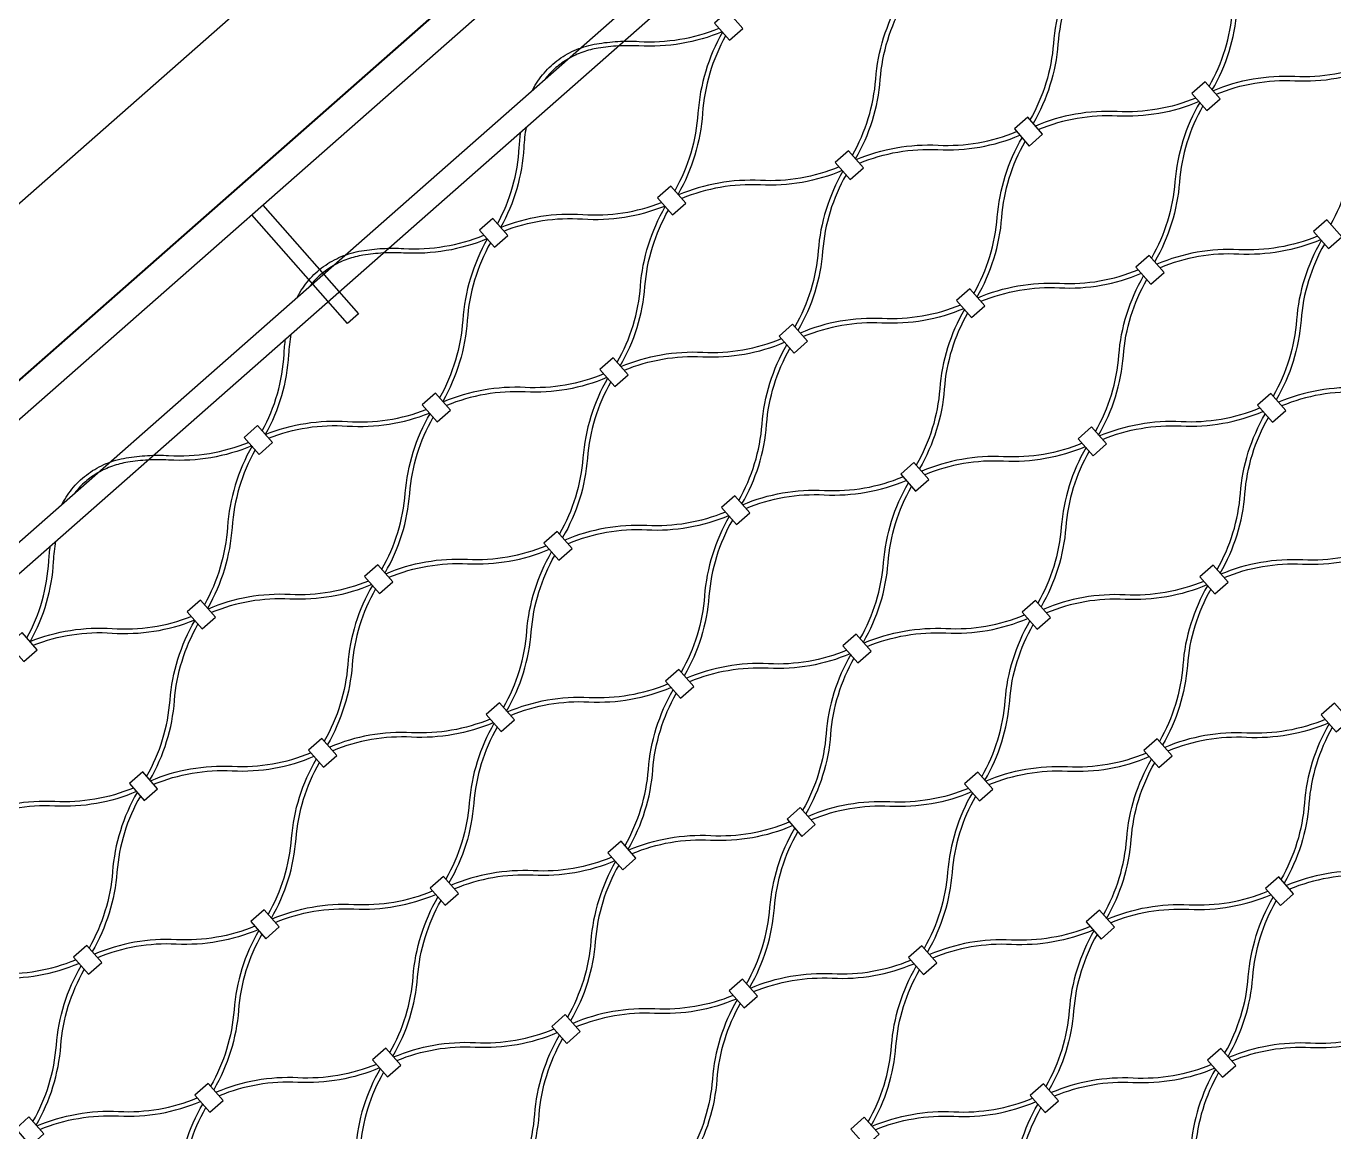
# Model space of a CAD drawing. Header units: millimetres. Extents: x 832728086 to 834530684, y 817551485 to 818349469.
# Drawn here: x 834419529.5 to 834419971.9, y 817818410.2 to 817818784.1 of the extents above; entities that cross this region are included whole.
import ezdxf

# ---------------------------------------------------------------- set-up
doc = ezdxf.new("R2010")
doc.units = ezdxf.units.MM
doc.header["$LTSCALE"] = 100
doc.layers.add('056-Railing-l', color=6, linetype='Continuous', lineweight=25)
doc.layers.add('mesh- l', color=8, linetype='Continuous')

msp = doc.modelspace()

# ---------------------------------------------------------------- linework, layer by layer
at = {"layer": '056-Railing-l'}
for p, q in [((834419309.6458, 817818532.7681, 0.0052), (834420425.9441, 817819515.29, 0.0052)), ((834420459.3697, 817819484.8777, 0.0052), (834419444.0674, 817818591.3357, 0.0052)), ((834420462.2701, 817819474.0139, 0.0052), (834419345.8857, 817818491.512, 0.0052))]:
    msp.add_line(p, q, dxfattribs=at)
at = {"layer": '056-Railing-l', "elevation": 0.0052}
msp.add_lwpolyline([(834419335.5173, 817818495.8034), (834420459.3697, 817819484.8777)], dxfattribs=at)
at = {"layer": '056-Railing-l'}
for points in [[(834419381.4187, 817818481.4881), (834420484.6273, 817819452.3943)], [(834419386.704, 817818475.4826), (834420489.9126, 817819446.3889)], [(834419609.6028, 817818723.6029), (834419641.9612, 817818686.8352), (834419638.2077, 817818683.5319), (834419605.8494, 817818720.2996)]]:
    msp.add_lwpolyline(points, dxfattribs=at)
at = {"layer": 'mesh- l'}
for points in [[(834419929.6834, 817818763.7938, 0.05541212), (834419935.0673, 817818776.242, 0.05509445), (834419937.5946, 817818789.5679, -0.0561917), (834419940.2632, 817818803.4731, -0.05650781), (834419945.9686, 817818816.4305)], [(834419930.7502, 817818762.5816, 0.05643381), (834419936.4418, 817818775.5276, 0.05608633), (834419939.1046, 817818789.4178, -0.05520174), (834419941.6377, 817818802.7588, -0.05548959), (834419947.0352, 817818815.2185)], [(834419885.3564, 817818805.0793, 0.05643381), (834419879.6648, 817818792.1333, 0.05608633), (834419877.002, 817818778.2431, -0.05520174), (834419874.4689, 817818764.9021, -0.05548959), (834419869.0714, 817818752.4424)], [(834419886.4232, 817818803.8671, 0.05541212), (834419881.0393, 817818791.4189, 0.05509445), (834419878.512, 817818778.093, -0.0561917), (834419875.8434, 817818764.1878, -0.05650781), (834419870.138, 817818751.2304)], [(834419808.9902, 817818740.4878, 0.05541212), (834419814.3741, 817818752.9359, 0.05509445), (834419816.9014, 817818766.2619, -0.0561917), (834419819.57, 817818780.167, -0.05650781), (834419825.2754, 817818793.1244)], [(834419810.057, 817818739.2756, 0.05643381), (834419815.7486, 817818752.2216, 0.05608633), (834419818.4114, 817818766.1117, -0.05520174), (834419820.9445, 817818779.4528, -0.05548959), (834419826.342, 817818791.9125)], [(834419700.8839, 817818762.6411, -0.05860139), (834419704.6909, 817818768.289, -0.05917135), (834419709.709, 817818772.8933, -0.02930836), (834419712.6054, 817818774.7319, -0.02849228), (834419715.6948, 817818776.2244, -0.02885387), (834419719.0397, 817818777.3903, -0.02749601), (834419722.495, 817818778.1728, -0.0280161), (834419729.6546, 817818778.976, -0.02801983), (834419736.8592, 817818778.9736, 0.05502888), (834419750.621, 817818779.7119, 0.05501523), (834419763.8906, 817818783.4339)], [(834419764.9647, 817818782.2165, -0.05606931), (834419751.1371, 817818778.2437, -0.05608344), (834419736.7724, 817818777.4428, 0.02749376), (834419729.8714, 817818777.4523, 0.02749016), (834419723.011, 817818776.7045, 0.04356081), (834419717.8162, 817818775.3748, 0.04700524), (834419712.9487, 817818773.133, 0.04659424), (834419708.727, 817818770.1275, 0.04734182), (834419705.1408, 817818766.3875)], [(834419765.0508, 817818782.1188, 0.05606721), (834419759.3702, 817818768.9003, 0.05608013), (834419756.7687, 817818754.7502, -0.05502564), (834419754.3052, 817818741.1902, -0.05501314), (834419748.9436, 817818728.4939)], [(834419766.1234, 817818780.9, 0.05501314), (834419760.7619, 817818768.2037, 0.05502564), (834419758.2983, 817818754.6437, -0.05608013), (834419755.6968, 817818740.4935, -0.05606721), (834419750.0162, 817818727.2751)], [(834419930.981, 817818762.3194, -0.05643381), (834419944.5453, 817818766.3199, -0.05608633), (834419958.6612, 817818767.1963, 0.05520174), (834419972.216, 817818768.0137, 0.05548959), (834419985.2605, 817818771.7844)], [(834419932.0479, 817818761.1071, -0.05541212), (834419945.0792, 817818764.8658, -0.05509445), (834419958.6182, 817818765.6794, 0.0561917), (834419972.7498, 817818766.5597, 0.05650781), (834419986.3271, 817818770.5725)], [(834419970.8039, 817818717.0699, 0.05541212), (834419976.1878, 817818729.5181, 0.05509445), (834419978.7151, 817818742.844, -0.0561917), (834419981.3838, 817818756.7492, -0.05650781), (834419987.0891, 817818769.7066)], [(834419925.1793, 817818759.8299, -0.05541212), (834419912.148, 817818756.0712, -0.05509445), (834419898.6089, 817818755.2576, 0.0561917), (834419884.4774, 817818754.3773, 0.05650781), (834419870.9, 817818750.3645)], [(834419926.2461, 817818758.6176, -0.05643381), (834419912.6818, 817818754.6171, -0.05608633), (834419898.566, 817818753.7408, 0.05520174), (834419885.0112, 817818752.9233, 0.05548959), (834419871.9666, 817818749.1526)], [(834419926.4769, 817818758.3554, 0.05643381), (834419920.7853, 817818745.4094, 0.05608633), (834419918.1226, 817818731.5192, -0.05520174), (834419915.5895, 817818718.1782, -0.05548959), (834419910.1919, 817818705.7185)], [(834419927.5437, 817818757.1432, 0.05541212), (834419922.1598, 817818744.6951, 0.05509445), (834419919.6325, 817818731.3691, -0.0561917), (834419916.9639, 817818717.4639, -0.05650781), (834419911.2585, 817818704.5065)], [(834419688.9081, 817818717.2703, 0.05599537), (834419694.0574, 817818729.8218, 0.05505305), (834419696.3191, 817818743.2015, -0.01031828), (834419696.5238, 817818745.8171, -0.01035536), (834419696.8364, 817818748.422)], [(834419698.6195, 817818749.9913, 0.01408953), (834419698.1282, 817818746.5475, 0.01402125), (834419697.8311, 817818743.0814, -0.05610981), (834419695.4409, 817818729.12, -0.05708383), (834419689.9822, 817818716.0528)], [(834419810.2878, 817818739.0133, -0.05643381), (834419823.8521, 817818743.0139, -0.05608633), (834419837.968, 817818743.8902, 0.05520174), (834419851.5228, 817818744.7077, 0.05548959), (834419864.5673, 817818748.4784)], [(834419811.3547, 817818737.8011, -0.05541212), (834419824.386, 817818741.5598, -0.05509445), (834419837.9251, 817818742.3734, 0.0561917), (834419852.0566, 817818743.2537, 0.05650781), (834419865.6339, 817818747.2665)], [(834419850.1107, 817818693.7639, 0.05541212), (834419855.4946, 817818706.212, 0.05509445), (834419858.0219, 817818719.538, -0.0561917), (834419860.6906, 817818733.4431, -0.05650781), (834419866.3959, 817818746.4006)], [(834419851.1776, 817818692.5517, 0.05643381), (834419856.8692, 817818705.4977, 0.05608633), (834419859.5319, 817818719.3878, -0.05520174), (834419862.065, 817818732.7289, -0.05548959), (834419867.4625, 817818745.1886)], [(834419804.4861, 817818736.5238, -0.05541212), (834419791.4548, 817818732.7652, -0.05509445), (834419777.9157, 817818731.9515, 0.0561917), (834419763.7842, 817818731.0713, 0.05650781), (834419750.2069, 817818727.0585)], [(834419805.5529, 817818735.3116, -0.05643381), (834419791.9886, 817818731.311, -0.05608633), (834419777.8728, 817818730.4347, 0.05520174), (834419764.318, 817818729.6172, 0.05548959), (834419751.2734, 817818725.8466)], [(834419805.7837, 817818735.0494, 0.05643381), (834419800.0921, 817818722.1033, 0.05608633), (834419797.4294, 817818708.2132, -0.05520174), (834419794.8963, 817818694.8721, -0.05548959), (834419789.4987, 817818682.4124)], [(834419806.8505, 817818733.8372, 0.05541212), (834419801.4666, 817818721.389, 0.05509445), (834419798.9393, 817818708.0631, -0.0561917), (834419796.2707, 817818694.1579, -0.05650781), (834419790.5653, 817818681.2005)], [(834419689.9822, 817818716.0528, -0.05708602), (834419703.6318, 817818719.8245, -0.05611313), (834419717.7827, 817818720.4395, 0.0550563), (834419731.3403, 817818721.0002, 0.05599755), (834419744.4395, 817818724.5299)], [(834419691.0548, 817818714.834, -0.05599755), (834419704.154, 817818718.3638, -0.0550563), (834419717.7116, 817818718.9244, 0.05611313), (834419731.8625, 817818719.5394, 0.05708602), (834419745.5121, 817818723.3111)], [(834419729.4175, 817818670.4579, 0.05541212), (834419734.8014, 817818682.906, 0.05509445), (834419737.3287, 817818696.232, -0.0561917), (834419739.9974, 817818710.1371, -0.05650781), (834419745.7027, 817818723.0945)], [(834419730.4844, 817818669.2456, 0.05643381), (834419736.176, 817818682.1917, 0.05608633), (834419738.8387, 817818696.0818, -0.05520174), (834419741.3718, 817818709.4229, -0.05548959), (834419746.7693, 817818721.8826)], [(834419621.3112, 817818692.6112, -0.05860139), (834419625.1183, 817818698.2591, -0.05917135), (834419630.1363, 817818702.8633, -0.02930836), (834419633.0327, 817818704.702, -0.02849228), (834419636.1221, 817818706.1945, -0.02885387), (834419639.467, 817818707.3603, -0.02749601), (834419642.9223, 817818708.1429, -0.0280161), (834419650.082, 817818708.9461, -0.02801983), (834419657.2865, 817818708.9437, 0.05502888), (834419671.0483, 817818709.682, 0.05501523), (834419684.3179, 817818713.404)], [(834419685.392, 817818712.1866, -0.05606931), (834419671.5644, 817818708.2138, -0.05608344), (834419657.1997, 817818707.4129, 0.02749376), (834419650.2987, 817818707.4224, 0.02749016), (834419643.4383, 817818706.6746, 0.04356081), (834419638.2435, 817818705.3449, 0.04700524), (834419633.376, 817818703.1031, 0.04659424), (834419629.1543, 817818700.0976, 0.04734182), (834419625.5681, 817818696.3576)], [(834419685.4781, 817818712.0889, 0.05606721), (834419679.7976, 817818698.8704, 0.05608013), (834419677.196, 817818684.7202, -0.05502564), (834419674.7325, 817818671.1603, -0.05501314), (834419669.3709, 817818658.4639)], [(834419966.2998, 817818713.106, -0.05541212), (834419953.2685, 817818709.3473, -0.05509445), (834419939.7294, 817818708.5337, 0.0561917), (834419925.5979, 817818707.6534, 0.05650781), (834419912.0206, 817818703.6406)], [(834419967.3666, 817818711.8937, -0.05643381), (834419953.8024, 817818707.8932, -0.05608633), (834419939.6865, 817818707.0169, 0.05520174), (834419926.1317, 817818706.1994, 0.05548959), (834419913.0872, 817818702.4287)], [(834419686.5507, 817818710.8701, 0.05501314), (834419681.1892, 817818698.1738, 0.05502564), (834419678.7256, 817818684.6138, -0.05608013), (834419676.1241, 817818670.4636, -0.05606721), (834419670.4436, 817818657.2452)], [(834419967.5974, 817818711.6315, 0.05643381), (834419961.9058, 817818698.6855, 0.05608633), (834419959.2431, 817818684.7954, -0.05520174), (834419956.71, 817818671.4543, -0.05548959), (834419951.3124, 817818658.9946)], [(834419968.6643, 817818710.4193, 0.05541212), (834419963.2803, 817818697.9712, 0.05509445), (834419960.7531, 817818684.6452, -0.0561917), (834419958.0844, 817818670.7401, -0.05650781), (834419952.379, 817818657.7826)], [(834419851.4083, 817818692.2895, -0.05643381), (834419864.9726, 817818696.29, -0.05608633), (834419879.0885, 817818697.1663, 0.05520174), (834419892.6433, 817818697.9838, 0.05548959), (834419905.6878, 817818701.7545)], [(834419852.4752, 817818691.0772, -0.05541212), (834419865.5065, 817818694.8359, -0.05509445), (834419879.0456, 817818695.6495, 0.0561917), (834419893.1771, 817818696.5298, 0.05650781), (834419906.7544, 817818700.5426)], [(834419891.2312, 817818647.04, 0.05541212), (834419896.6152, 817818659.4881, 0.05509445), (834419899.1424, 817818672.8141, -0.0561917), (834419901.8111, 817818686.7193, -0.05650781), (834419907.5165, 817818699.6767)], [(834419892.2981, 817818645.8278, 0.05643381), (834419897.9897, 817818658.7738, 0.05608633), (834419900.6524, 817818672.664, -0.05520174), (834419903.1855, 817818686.005, -0.05548959), (834419908.5831, 817818698.4647)], [(834419845.6066, 817818689.7999, -0.05541212), (834419832.5753, 817818686.0413, -0.05509445), (834419819.0362, 817818685.2277, 0.0561917), (834419804.9047, 817818684.3474, 0.05650781), (834419791.3274, 817818680.3346)], [(834419846.6734, 817818688.5877, -0.05643381), (834419833.1092, 817818684.5871, -0.05608633), (834419818.9933, 817818683.7108, 0.05520174), (834419805.4385, 817818682.8934, 0.05548959), (834419792.394, 817818679.1227)], [(834419846.9042, 817818688.3255, 0.05643381), (834419841.2126, 817818675.3795, 0.05608633), (834419838.5499, 817818661.4893, -0.05520174), (834419836.0168, 817818648.1482, -0.05548959), (834419830.6192, 817818635.6886)], [(834419847.9711, 817818687.1133, 0.05541212), (834419842.5871, 817818674.6651, 0.05509445), (834419840.0599, 817818661.3392, -0.0561917), (834419837.3912, 817818647.434, -0.05650781), (834419831.6858, 817818634.4766)], [(834419609.3354, 817818647.2404, 0.05599537), (834419614.4848, 817818659.7919, 0.05505305), (834419616.7464, 817818673.1716, -0.01031828), (834419616.9511, 817818675.7872, -0.01035536), (834419617.2637, 817818678.3921)], [(834419619.0468, 817818679.9614, 0.01408953), (834419618.5555, 817818676.5176, 0.01402125), (834419618.2584, 817818673.0515, -0.05610981), (834419615.8682, 817818659.0901, -0.05708383), (834419610.4095, 817818646.0229)], [(834419730.7151, 817818668.9834, -0.05643381), (834419744.2794, 817818672.984, -0.05608633), (834419758.3953, 817818673.8603, 0.05520174), (834419771.9501, 817818674.6778, 0.05548959), (834419784.9946, 817818678.4485)], [(834419731.782, 817818667.7712, -0.05541212), (834419744.8133, 817818671.5299, -0.05509445), (834419758.3524, 817818672.3435, 0.0561917), (834419772.4839, 817818673.2237, 0.05650781), (834419786.0612, 817818677.2365)], [(834419770.538, 817818623.734, 0.05541212), (834419775.922, 817818636.1821, 0.05509445), (834419778.4492, 817818649.5081, -0.0561917), (834419781.1179, 817818663.4132, -0.05650781), (834419786.8233, 817818676.3706)], [(834419771.6049, 817818622.5218, 0.05643381), (834419777.2965, 817818635.4678, 0.05608633), (834419779.9592, 817818649.3579, -0.05520174), (834419782.4923, 817818662.699, -0.05548959), (834419787.8899, 817818675.1587)], [(834419724.9134, 817818666.4939, -0.05541212), (834419711.8821, 817818662.7353, -0.05509445), (834419698.343, 817818661.9216, 0.0561917), (834419684.2115, 817818661.0414, 0.05650781), (834419670.6342, 817818657.0286)], [(834419725.9802, 817818665.2817, -0.05643381), (834419712.416, 817818661.2811, -0.05608633), (834419698.3001, 817818660.4048, 0.05520174), (834419684.7453, 817818659.5873, 0.05548959), (834419671.7008, 817818655.8166)], [(834419726.211, 817818665.0195, 0.05643381), (834419720.5194, 817818652.0734, 0.05608633), (834419717.8567, 817818638.1833, -0.05520174), (834419715.3236, 817818624.8422, -0.05548959), (834419709.926, 817818612.3825)], [(834419727.2779, 817818663.8072, 0.05541212), (834419721.8939, 817818651.3591, 0.05509445), (834419719.3667, 817818638.0331, -0.0561917), (834419716.698, 817818624.128, -0.05650781), (834419710.9926, 817818611.1706)], [(834420007.4203, 817818666.3821, -0.05541212), (834419994.389, 817818662.6234, -0.05509445), (834419980.8499, 817818661.8098, 0.0561917), (834419966.7184, 817818660.9295, 0.05650781), (834419953.1411, 817818656.9167)], [(834420008.4872, 817818665.1699, -0.05643381), (834419994.9229, 817818661.1693, -0.05608633), (834419980.807, 817818660.293, 0.05520174), (834419967.2522, 817818659.4755, 0.05548959), (834419954.2077, 817818655.7048)], [(834419610.4095, 817818646.0229, -0.05708602), (834419624.0592, 817818649.7946, -0.05611313), (834419638.21, 817818650.4096, 0.0550563), (834419651.7677, 817818650.9703, 0.05599755), (834419664.8668, 817818654.5)], [(834419892.5288, 817818645.5656, -0.05643381), (834419906.0931, 817818649.5661, -0.05608633), (834419920.209, 817818650.4425, 0.05520174), (834419933.7638, 817818651.2599, 0.05548959), (834419946.8083, 817818655.0306)], [(834419611.4822, 817818644.8041, -0.05599755), (834419624.5813, 817818648.3338, -0.0550563), (834419638.139, 817818648.8945, 0.05611313), (834419652.2898, 817818649.5095, 0.05708602), (834419665.9395, 817818653.2812)], [(834419649.8448, 817818600.428, 0.05541212), (834419655.2288, 817818612.8761, 0.05509445), (834419657.756, 817818626.2021, -0.0561917), (834419660.4247, 817818640.1072, -0.05650781), (834419666.1301, 817818653.0646)], [(834419650.9117, 817818599.2157, 0.05643381), (834419656.6033, 817818612.1618, 0.05608633), (834419659.266, 817818626.0519, -0.05520174), (834419661.7991, 817818639.393, -0.05548959), (834419667.1967, 817818651.8527)], [(834419893.5957, 817818644.3533, -0.05541212), (834419906.627, 817818648.112, -0.05509445), (834419920.1661, 817818648.9256, 0.0561917), (834419934.2976, 817818649.8059, 0.05650781), (834419947.8749, 817818653.8187)], [(834419932.3518, 817818600.3161, 0.05541212), (834419937.7357, 817818612.7643, 0.05509445), (834419940.263, 817818626.0902, -0.0561917), (834419942.9316, 817818639.9954, -0.05650781), (834419948.637, 817818652.9528)], [(834419933.4186, 817818599.1039, 0.05643381), (834419939.1102, 817818612.0499, 0.05608633), (834419941.7729, 817818625.9401, -0.05520174), (834419944.306, 817818639.2811, -0.05548959), (834419949.7036, 817818651.7408)], [(834419541.7385, 817818622.5812, -0.05860139), (834419545.5456, 817818628.2292, -0.05917135), (834419550.5637, 817818632.8334, -0.02930836), (834419553.4601, 817818634.6721, -0.02849228), (834419556.5495, 817818636.1646, -0.02885387), (834419559.8943, 817818637.3304, -0.02749601), (834419563.3496, 817818638.113, -0.0280161), (834419570.5093, 817818638.9162, -0.02801983), (834419577.7139, 817818638.9138, 0.05502888), (834419591.4757, 817818639.6521, 0.05501523), (834419604.7452, 817818643.3741)], [(834419605.8193, 817818642.1566, -0.05606931), (834419591.9917, 817818638.1839, -0.05608344), (834419577.627, 817818637.3829, 0.02749376), (834419570.726, 817818637.3924, 0.02749016), (834419563.8656, 817818636.6447, 0.04356081), (834419558.6709, 817818635.315, 0.04700524), (834419553.8034, 817818633.0732, 0.04659424), (834419549.5816, 817818630.0677, 0.04734182), (834419545.9954, 817818626.3276)], [(834419605.9054, 817818642.059, 0.05606721), (834419600.2249, 817818628.8405, 0.05608013), (834419597.6234, 817818614.6903, -0.05502564), (834419595.1598, 817818601.1304, -0.05501314), (834419589.7983, 817818588.434)], [(834419886.7271, 817818643.0761, -0.05541212), (834419873.6958, 817818639.3174, -0.05509445), (834419860.1567, 817818638.5038, 0.0561917), (834419846.0252, 817818637.6235, 0.05650781), (834419832.4479, 817818633.6107)], [(834419887.794, 817818641.8638, -0.05643381), (834419874.2297, 817818637.8633, -0.05608633), (834419860.1138, 817818636.9869, 0.05520174), (834419846.559, 817818636.1695, 0.05548959), (834419833.5145, 817818632.3988)], [(834419888.0247, 817818641.6016, 0.05643381), (834419882.3331, 817818628.6556, 0.05608633), (834419879.6704, 817818614.7654, -0.05520174), (834419877.1373, 817818601.4244, -0.05548959), (834419871.7398, 817818588.9647)], [(834419606.978, 817818640.8402, 0.05501314), (834419601.6165, 817818628.1438, 0.05502564), (834419599.153, 817818614.5839, -0.05608013), (834419596.5514, 817818600.4337, -0.05606721), (834419590.8709, 817818587.2152)], [(834419889.0916, 817818640.3894, 0.05541212), (834419883.7077, 817818627.9413, 0.05509445), (834419881.1804, 817818614.6153, -0.0561917), (834419878.5117, 817818600.7101, -0.05650781), (834419872.8064, 817818587.7527)], [(834419771.8357, 817818622.2595, -0.05643381), (834419785.3999, 817818626.2601, -0.05608633), (834419799.5158, 817818627.1364, 0.05520174), (834419813.0706, 817818627.9539, 0.05548959), (834419826.1151, 817818631.7246)], [(834419772.9025, 817818621.0473, -0.05541212), (834419785.9338, 817818624.806, -0.05509445), (834419799.4729, 817818625.6196, 0.0561917), (834419813.6044, 817818626.4999, 0.05650781), (834419827.1817, 817818630.5127)], [(834419811.6586, 817818577.0101, 0.05541212), (834419817.0425, 817818589.4582, 0.05509445), (834419819.5698, 817818602.7842, -0.0561917), (834419822.2384, 817818616.6893, -0.05650781), (834419827.9438, 817818629.6468)], [(834419812.7254, 817818575.7979, 0.05643381), (834419818.417, 817818588.7439, 0.05608633), (834419821.0797, 817818602.634, -0.05520174), (834419823.6128, 817818615.9751, -0.05548959), (834419829.0104, 817818628.4348)], [(834419766.0339, 817818619.77, -0.05541212), (834419753.0026, 817818616.0114, -0.05509445), (834419739.4635, 817818615.1977, 0.0561917), (834419725.332, 817818614.3175, 0.05650781), (834419711.7547, 817818610.3047)], [(834419767.1008, 817818618.5578, -0.05643381), (834419753.5365, 817818614.5572, -0.05608633), (834419739.4206, 817818613.6809, 0.05520174), (834419725.8658, 817818612.8634, 0.05548959), (834419712.8213, 817818609.0927)], [(834419767.3315, 817818618.2956, 0.05643381), (834419761.6399, 817818605.3495, 0.05608633), (834419758.9772, 817818591.4594, -0.05520174), (834419756.4441, 817818578.1183, -0.05548959), (834419751.0466, 817818565.6586)], [(834419768.3984, 817818617.0834, 0.05541212), (834419763.0145, 817818604.6352, 0.05509445), (834419760.4872, 817818591.3093, -0.0561917), (834419757.8185, 817818577.4041, -0.05650781), (834419752.1132, 817818564.4467)], [(834419529.7627, 817818577.2104, 0.05599537), (834419534.9121, 817818589.7619, 0.05505305), (834419537.1737, 817818603.1417, -0.01031828), (834419537.3784, 817818605.7573, -0.01035536), (834419537.691, 817818608.3622)], [(834419539.4741, 817818609.9315, 0.01408953), (834419538.9828, 817818606.4876, 0.01402125), (834419538.6857, 817818603.0216, -0.05610981), (834419536.2955, 817818589.0601, -0.05708383), (834419530.8369, 817818575.993)], [(834419651.1425, 817818598.9535, -0.05643381), (834419664.7067, 817818602.9541, -0.05608633), (834419678.8226, 817818603.8304, 0.05520174), (834419692.3774, 817818604.6479, 0.05548959), (834419705.4219, 817818608.4186)], [(834419652.2093, 817818597.7413, -0.05541212), (834419665.2406, 817818601.4999, -0.05509445), (834419678.7797, 817818602.3136, 0.0561917), (834419692.9112, 817818603.1938, 0.05650781), (834419706.4885, 817818607.2066)], [(834419690.9654, 817818553.7041, 0.05541212), (834419696.3493, 817818566.1522, 0.05509445), (834419698.8766, 817818579.4782, -0.0561917), (834419701.5452, 817818593.3833, -0.05650781), (834419707.2506, 817818606.3407)], [(834419933.6494, 817818598.8417, -0.05643381), (834419947.2137, 817818602.8423, -0.05608633), (834419961.3295, 817818603.7186, 0.05520174), (834419974.8843, 817818604.536, 0.05548959), (834419987.9288, 817818608.3067)], [(834419934.7162, 817818597.6295, -0.05541212), (834419947.7475, 817818601.3881, -0.05509445), (834419961.2866, 817818602.2017, 0.0561917), (834419975.4181, 817818603.082, 0.05650781), (834419988.9954, 817818607.0948)], [(834419692.0322, 817818552.4918, 0.05643381), (834419697.7238, 817818565.4379, 0.05608633), (834419700.3865, 817818579.328, -0.05520174), (834419702.9196, 817818592.6691, -0.05548959), (834419708.3172, 817818605.1288)], [(834419645.3407, 817818596.464, -0.05541212), (834419632.3094, 817818592.7053, -0.05509445), (834419618.7703, 817818591.8917, 0.0561917), (834419604.6388, 817818591.0115, 0.05650781), (834419591.0615, 817818586.9987)], [(834419646.4076, 817818595.2518, -0.05643381), (834419632.8433, 817818591.2512, -0.05608633), (834419618.7274, 817818590.3749, 0.05520174), (834419605.1726, 817818589.5574, 0.05548959), (834419592.1281, 817818585.7867)], [(834419646.6383, 817818594.9896, 0.05643381), (834419640.9467, 817818582.0435, 0.05608633), (834419638.284, 817818568.1534, -0.05520174), (834419635.7509, 817818554.8123, -0.05548959), (834419630.3534, 817818542.3526)], [(834419647.7052, 817818593.7773, 0.05541212), (834419642.3213, 817818581.3292, 0.05509445), (834419639.794, 817818568.0032, -0.0561917), (834419637.1253, 817818554.0981, -0.05650781), (834419631.42, 817818541.1407)], [(834419927.8476, 817818596.3522, -0.05541212), (834419914.8163, 817818592.5935, -0.05509445), (834419901.2772, 817818591.7799, 0.0561917), (834419887.1457, 817818590.8996, 0.05650781), (834419873.5684, 817818586.8868)], [(834419928.9145, 817818595.1399, -0.05643381), (834419915.3502, 817818591.1394, -0.05608633), (834419901.2343, 817818590.2631, 0.05520174), (834419887.6795, 817818589.4456, 0.05548959), (834419874.635, 817818585.6749)], [(834419929.1453, 817818594.8777, 0.05643381), (834419923.4537, 817818581.9317, 0.05608633), (834419920.7909, 817818568.0416, -0.05520174), (834419918.2578, 817818554.7005, -0.05548959), (834419912.8603, 817818542.2408)], [(834419930.2121, 817818593.6655, 0.05541212), (834419924.8282, 817818581.2174, 0.05509445), (834419922.3009, 817818567.8914, -0.0561917), (834419919.6323, 817818553.9863, -0.05650781), (834419913.9269, 817818541.0288)], [(834419530.8369, 817818575.993, -0.05708602), (834419544.4865, 817818579.7647, -0.05611313), (834419558.6374, 817818580.3797, 0.0550563), (834419572.195, 817818580.9404, 0.05599755), (834419585.2942, 817818584.4701)], [(834419812.9562, 817818575.5357, -0.05643381), (834419826.5205, 817818579.5362, -0.05608633), (834419840.6363, 817818580.4125, 0.05520174), (834419854.1911, 817818581.23, 0.05548959), (834419867.2356, 817818585.0007)], [(834419814.023, 817818574.3234, -0.05541212), (834419827.0543, 817818578.0821, -0.05509445), (834419840.5934, 817818578.8957, 0.0561917), (834419854.7249, 817818579.776, 0.05650781), (834419868.3022, 817818583.7888)], [(834419531.9095, 817818574.7742, -0.05599755), (834419545.0086, 817818578.3039, -0.0550563), (834419558.5663, 817818578.8646, 0.05611313), (834419572.7172, 817818579.4796, 0.05708602), (834419586.3668, 817818583.2513)], [(834419570.2722, 817818530.398, 0.05541212), (834419575.6561, 817818542.8462, 0.05509445), (834419578.1834, 817818556.1721, -0.0561917), (834419580.852, 817818570.0773, -0.05650781), (834419586.5574, 817818583.0347)], [(834419571.339, 817818529.1858, 0.05643381), (834419577.0306, 817818542.1319, 0.05608633), (834419579.6933, 817818556.022, -0.05520174), (834419582.2264, 817818569.3631, -0.05548959), (834419587.624, 817818581.8228)], [(834419852.7791, 817818530.2862, 0.05541212), (834419858.163, 817818542.7343, 0.05509445), (834419860.6903, 817818556.0603, -0.0561917), (834419863.3589, 817818569.9655, -0.05650781), (834419869.0643, 817818582.9229)], [(834419853.8459, 817818529.074, 0.05643381), (834419859.5375, 817818542.02, 0.05608633), (834419862.2003, 817818555.9102, -0.05520174), (834419864.7334, 817818569.2512, -0.05548959), (834419870.1309, 817818581.7109)], [(834419807.1544, 817818573.0461, -0.05541212), (834419794.1231, 817818569.2875, -0.05509445), (834419780.584, 817818568.4739, 0.0561917), (834419766.4525, 817818567.5936, 0.05650781), (834419752.8752, 817818563.5808)], [(834419808.2213, 817818571.8339, -0.05643381), (834419794.657, 817818567.8333, -0.05608633), (834419780.5411, 817818566.957, 0.05520174), (834419766.9863, 817818566.1396, 0.05548959), (834419753.9418, 817818562.3689)], [(834419808.4521, 817818571.5717, 0.05643381), (834419802.7605, 817818558.6257, 0.05608633), (834419800.0977, 817818544.7355, -0.05520174), (834419797.5646, 817818531.3944, -0.05548959), (834419792.1671, 817818518.9347)], [(834419809.5189, 817818570.3595, 0.05541212), (834419804.135, 817818557.9113, 0.05509445), (834419801.6077, 817818544.5854, -0.0561917), (834419798.9391, 817818530.6802, -0.05650781), (834419793.2337, 817818517.7228)], [(834419692.263, 817818552.2296, -0.05643381), (834419705.8273, 817818556.2302, -0.05608633), (834419719.9431, 817818557.1065, 0.05520174), (834419733.4979, 817818557.924, 0.05548959), (834419746.5424, 817818561.6947)], [(834419693.3298, 817818551.0174, -0.05541212), (834419706.3611, 817818554.7761, -0.05509445), (834419719.9002, 817818555.5897, 0.0561917), (834419734.0317, 817818556.4699, 0.05650781), (834419747.609, 817818560.4827)], [(834419732.0859, 817818506.9802, 0.05541212), (834419737.4698, 817818519.4283, 0.05509445), (834419739.9971, 817818532.7543, -0.0561917), (834419742.6657, 817818546.6594, -0.05650781), (834419748.3711, 817818559.6168)], [(834419733.1527, 817818505.768, 0.05643381), (834419738.8443, 817818518.714, 0.05608633), (834419741.5071, 817818532.6041, -0.05520174), (834419744.0402, 817818545.9452, -0.05548959), (834419749.4377, 817818558.4049)], [(834419686.4612, 817818549.7401, -0.05541212), (834419673.4299, 817818545.9815, -0.05509445), (834419659.8908, 817818545.1678, 0.0561917), (834419645.7593, 817818544.2876, 0.05650781), (834419632.182, 817818540.2748)], [(834419687.5281, 817818548.5279, -0.05643381), (834419673.9638, 817818544.5273, -0.05608633), (834419659.8479, 817818543.651, 0.05520174), (834419646.2931, 817818542.8335, 0.05548959), (834419633.2486, 817818539.0628)], [(834419687.7589, 817818548.2657, 0.05643381), (834419682.0673, 817818535.3196, 0.05608633), (834419679.4045, 817818521.4295, -0.05520174), (834419676.8714, 817818508.0884, -0.05548959), (834419671.4739, 817818495.6287)], [(834419968.9682, 817818549.6283, -0.05541212), (834419955.9368, 817818545.8696, -0.05509445), (834419942.3978, 817818545.056, 0.0561917), (834419928.2662, 817818544.1757, 0.05650781), (834419914.6889, 817818540.1629)], [(834419970.035, 817818548.4161, -0.05643381), (834419956.4707, 817818544.4155, -0.05608633), (834419942.3549, 817818543.5392, 0.05520174), (834419928.8, 817818542.7217, 0.05548959), (834419915.7555, 817818538.951)], [(834419970.2658, 817818548.1538, 0.05643381), (834419964.5742, 817818535.2078, 0.05608633), (834419961.9114, 817818521.3177, -0.05520174), (834419959.3783, 817818507.9766, -0.05548959), (834419953.9808, 817818495.5169)], [(834419688.8257, 817818547.0534, 0.05541212), (834419683.4418, 817818534.6053, 0.05509445), (834419680.9145, 817818521.2793, -0.0561917), (834419678.2459, 817818507.3742, -0.05650781), (834419672.5405, 817818494.4168)], [(834419971.3326, 817818546.9416, 0.05541212), (834419965.9487, 817818534.4935, 0.05509445), (834419963.4214, 817818521.1675, -0.0561917), (834419960.7528, 817818507.2624, -0.05650781), (834419955.0474, 817818494.305)], [(834419571.5698, 817818528.9236, -0.05643381), (834419585.1341, 817818532.9242, -0.05608633), (834419599.2499, 817818533.8005, 0.05520174), (834419612.8047, 817818534.618, 0.05548959), (834419625.8493, 817818538.3886)], [(834419572.6366, 817818527.7114, -0.05541212), (834419585.6679, 817818531.47, -0.05509445), (834419599.207, 817818532.2837, 0.0561917), (834419613.3385, 817818533.1639, 0.05650781), (834419626.9158, 817818537.1767)], [(834419611.3927, 817818483.6742, 0.05541212), (834419616.7766, 817818496.1223, 0.05509445), (834419619.3039, 817818509.4483, -0.0561917), (834419621.9725, 817818523.3534, -0.05650781), (834419627.6779, 817818536.3108)], [(834419612.4595, 817818482.4619, 0.05643381), (834419618.1511, 817818495.408, 0.05608633), (834419620.8139, 817818509.2981, -0.05520174), (834419623.347, 817818522.6392, -0.05548959), (834419628.7445, 817818535.0989)], [(834419854.0767, 817818528.8118, -0.05643381), (834419867.641, 817818532.8123, -0.05608633), (834419881.7568, 817818533.6886, 0.05520174), (834419895.3117, 817818534.5061, 0.05548959), (834419908.3562, 817818538.2768)], [(834419855.1435, 817818527.5995, -0.05541212), (834419868.1749, 817818531.3582, -0.05509445), (834419881.7139, 817818532.1718, 0.0561917), (834419895.8455, 817818533.0521, 0.05650781), (834419909.4228, 817818537.0649)], [(834419893.8996, 817818483.5623, 0.05541212), (834419899.2835, 817818496.0105, 0.05509445), (834419901.8108, 817818509.3364, -0.0561917), (834419904.4794, 817818523.2416, -0.05650781), (834419910.1848, 817818536.199)], [(834419894.9664, 817818482.3501, 0.05643381), (834419900.658, 817818495.2961, 0.05608633), (834419903.3208, 817818509.1863, -0.05520174), (834419905.8539, 817818522.5273, -0.05548959), (834419911.2514, 817818534.987)], [(834419565.768, 817818526.4341, -0.05541212), (834419552.7367, 817818522.6754, -0.05509445), (834419539.1976, 817818521.8618, 0.0561917), (834419525.0661, 817818520.9815, 0.05650781), (834419511.4888, 817818516.9687)], [(834419848.275, 817818526.3223, -0.05541212), (834419835.2436, 817818522.5636, -0.05509445), (834419821.7046, 817818521.75, 0.0561917), (834419807.573, 817818520.8697, 0.05650781), (834419793.9957, 817818516.8569)], [(834419566.8349, 817818525.2219, -0.05643381), (834419553.2706, 817818521.2213, -0.05608633), (834419539.1547, 817818520.345, 0.05520174), (834419525.5999, 817818519.5275, 0.05548959), (834419512.5554, 817818515.7568)], [(834419567.0657, 817818524.9596, 0.05643381), (834419561.3741, 817818512.0136, 0.05608633), (834419558.7113, 817818498.1235, -0.05520174), (834419556.1782, 817818484.7824, -0.05548959), (834419550.7807, 817818472.3227)], [(834419568.1325, 817818523.7474, 0.05541212), (834419562.7486, 817818511.2993, 0.05509445), (834419560.2213, 817818497.9733, -0.0561917), (834419557.5527, 817818484.0682, -0.05650781), (834419551.8473, 817818471.1108)], [(834419849.3418, 817818525.11, -0.05643381), (834419835.7775, 817818521.1094, -0.05608633), (834419821.6617, 817818520.2331, 0.05520174), (834419808.1068, 817818519.4157, 0.05548959), (834419795.0623, 817818515.645)], [(834419849.5726, 817818524.8478, 0.05643381), (834419843.881, 817818511.9018, 0.05608633), (834419841.2182, 817818498.0116, -0.05520174), (834419838.6851, 817818484.6706, -0.05548959), (834419833.2876, 817818472.2109)], [(834419850.6394, 817818523.6356, 0.05541212), (834419845.2555, 817818511.1874, 0.05509445), (834419842.7282, 817818497.8615, -0.0561917), (834419840.0596, 817818483.9563, -0.05650781), (834419834.3542, 817818470.9989)], [(834419733.3835, 817818505.5057, -0.05643381), (834419746.9478, 817818509.5063, -0.05608633), (834419761.0636, 817818510.3826, 0.05520174), (834419774.6185, 817818511.2001, 0.05548959), (834419787.663, 817818514.9708)], [(834419734.4503, 817818504.2935, -0.05541212), (834419747.4817, 817818508.0522, -0.05509445), (834419761.0207, 817818508.8658, 0.0561917), (834419775.1523, 817818509.7461, 0.05650781), (834419788.7296, 817818513.7589)], [(834419773.2064, 817818460.2563, 0.05541212), (834419778.5903, 817818472.7044, 0.05509445), (834419781.1176, 817818486.0304, -0.0561917), (834419783.7862, 817818499.9355, -0.05650781), (834419789.4916, 817818512.893)], [(834419774.2732, 817818459.0441, 0.05643381), (834419779.9648, 817818471.9901, 0.05608633), (834419782.6276, 817818485.8802, -0.05520174), (834419785.1607, 817818499.2213, -0.05548959), (834419790.5582, 817818511.681)], [(834419727.5818, 817818503.0162, -0.05541212), (834419714.5504, 817818499.2576, -0.05509445), (834419701.0114, 817818498.4439, 0.0561917), (834419686.8799, 817818497.5637, 0.05650781), (834419673.3025, 817818493.5509)], [(834419728.6486, 817818501.804, -0.05643381), (834419715.0843, 817818497.8034, -0.05608633), (834419700.9685, 817818496.9271, 0.05520174), (834419687.4137, 817818496.1096, 0.05548959), (834419674.3691, 817818492.3389)], [(834419728.8794, 817818501.5418, 0.05643381), (834419723.1878, 817818488.5957, 0.05608633), (834419720.525, 817818474.7056, -0.05520174), (834419717.9919, 817818461.3645, -0.05548959), (834419712.5944, 817818448.9048)], [(834419729.9462, 817818500.3296, 0.05541212), (834419724.5623, 817818487.8814, 0.05509445), (834419722.035, 817818474.5554, -0.0561917), (834419719.3664, 817818460.6503, -0.05650781), (834419713.661, 817818447.6929)], [(834420010.0887, 817818502.9044, -0.05541212), (834419997.0574, 817818499.1457, -0.05509445), (834419983.5183, 817818498.3321, 0.0561917), (834419969.3868, 817818497.4519, 0.05650781), (834419955.8095, 817818493.4391)], [(834420011.1555, 817818501.6922, -0.05643381), (834419997.5912, 817818497.6916, -0.05608633), (834419983.4754, 817818496.8153, 0.05520174), (834419969.9206, 817818495.9978, 0.05548959), (834419956.8761, 817818492.2271)], [(834419612.6903, 817818482.1997, -0.05643381), (834419626.2546, 817818486.2003, -0.05608633), (834419640.3705, 817818487.0766, 0.05520174), (834419653.9253, 817818487.8941, 0.05548959), (834419666.9698, 817818491.6648)], [(834419895.1972, 817818482.0879, -0.05643381), (834419908.7615, 817818486.0885, -0.05608633), (834419922.8774, 817818486.9648, 0.05520174), (834419936.4322, 817818487.7822, 0.05548959), (834419949.4767, 817818491.5529)], [(834419613.7571, 817818480.9875, -0.05541212), (834419626.7885, 817818484.7461, -0.05509445), (834419640.3275, 817818485.5598, 0.0561917), (834419654.4591, 817818486.44, 0.05650781), (834419668.0364, 817818490.4528)], [(834419652.5132, 817818436.9503, 0.05541212), (834419657.8971, 817818449.3984, 0.05509445), (834419660.4244, 817818462.7244, -0.0561917), (834419663.093, 817818476.6295, -0.05650781), (834419668.7984, 817818489.5869)], [(834419653.58, 817818435.738, 0.05643381), (834419659.2716, 817818448.6841, 0.05608633), (834419661.9344, 817818462.5742, -0.05520174), (834419664.4675, 817818475.9153, -0.05548959), (834419669.865, 817818488.375)], [(834419896.2641, 817818480.8757, -0.05541212), (834419909.2954, 817818484.6343, -0.05509445), (834419922.8345, 817818485.4479, 0.0561917), (834419936.966, 817818486.3282, 0.05650781), (834419950.5433, 817818490.341)], [(834419935.0201, 817818436.8384, 0.05541212), (834419940.404, 817818449.2866, 0.05509445), (834419942.9313, 817818462.6125, -0.0561917), (834419945.6, 817818476.5177, -0.05650781), (834419951.3053, 817818489.4751)], [(834419936.087, 817818435.6262, 0.05643381), (834419941.7786, 817818448.5723, 0.05608633), (834419944.4413, 817818462.4624, -0.05520174), (834419946.9744, 817818475.8035, -0.05548959), (834419952.3719, 817818488.2632)], [(834419606.8886, 817818479.7102, -0.05541212), (834419593.8572, 817818475.9515, -0.05509445), (834419580.3182, 817818475.1379, 0.0561917), (834419566.1867, 817818474.2577, 0.05650781), (834419552.6093, 817818470.2449)], [(834419607.9554, 817818478.498, -0.05643381), (834419594.3911, 817818474.4974, -0.05608633), (834419580.2753, 817818473.6211, 0.05520174), (834419566.7205, 817818472.8036, 0.05548959), (834419553.6759, 817818469.0329)], [(834419608.1862, 817818478.2358, 0.05643381), (834419602.4946, 817818465.2897, 0.05608633), (834419599.8318, 817818451.3996, -0.05520174), (834419597.2987, 817818438.0585, -0.05548959), (834419591.9012, 817818425.5988)], [(834419889.3955, 817818479.5984, -0.05541212), (834419876.3642, 817818475.8397, -0.05509445), (834419862.8251, 817818475.0261, 0.0561917), (834419848.6936, 817818474.1458, 0.05650781), (834419835.1163, 817818470.133)], [(834419890.4623, 817818478.3861, -0.05643381), (834419876.898, 817818474.3856, -0.05608633), (834419862.7822, 817818473.5093, 0.05520174), (834419849.2274, 817818472.6918, 0.05548959), (834419836.1829, 817818468.9211)], [(834419890.6931, 817818478.1239, 0.05643381), (834419885.0015, 817818465.1779, 0.05608633), (834419882.3388, 817818451.2878, -0.05520174), (834419879.8057, 817818437.9467, -0.05548959), (834419874.4081, 817818425.487)], [(834419609.253, 817818477.0235, 0.05541212), (834419603.8691, 817818464.5754, 0.05509445), (834419601.3418, 817818451.2494, -0.0561917), (834419598.6732, 817818437.3443, -0.05650781), (834419592.9678, 817818424.3869)], [(834419891.7599, 817818476.9117, 0.05541212), (834419886.376, 817818464.4636, 0.05509445), (834419883.8487, 817818451.1376, -0.0561917), (834419881.1801, 817818437.2325, -0.05650781), (834419875.4747, 817818424.275)], [(834419491.9971, 817818458.8937, -0.05643381), (834419505.5614, 817818462.8943, -0.05608633), (834419519.6773, 817818463.7706, 0.05520174), (834419533.2321, 817818464.588, 0.05548959), (834419546.2766, 817818468.3587)], [(834419493.0639, 817818457.6815, -0.05541212), (834419506.0953, 817818461.4401, -0.05509445), (834419519.6343, 817818462.2537, 0.0561917), (834419533.7659, 817818463.134, 0.05650781), (834419547.3432, 817818467.1468)], [(834419531.82, 817818413.6442, 0.05541212), (834419537.2039, 817818426.0924, 0.05509445), (834419539.7312, 817818439.4183, -0.0561917), (834419542.3998, 817818453.3235, -0.05650781), (834419548.1052, 817818466.2809)], [(834419532.8868, 817818412.432, 0.05643381), (834419538.5785, 817818425.3781, 0.05608633), (834419541.2412, 817818439.2682, -0.05520174), (834419543.7743, 817818452.6093, -0.05548959), (834419549.1718, 817818465.069)], [(834419774.504, 817818458.7818, -0.05643381), (834419788.0683, 817818462.7824, -0.05608633), (834419802.1842, 817818463.6587, 0.05520174), (834419815.739, 817818464.4762, 0.05548959), (834419828.7835, 817818468.2469)], [(834419775.5709, 817818457.5696, -0.05541212), (834419788.6022, 817818461.3283, -0.05509445), (834419802.1413, 817818462.1419, 0.0561917), (834419816.2728, 817818463.0222, 0.05650781), (834419829.8501, 817818467.035)], [(834419814.3269, 817818413.5324, 0.05541212), (834419819.7108, 817818425.9805, 0.05509445), (834419822.2381, 817818439.3065, -0.0561917), (834419824.9068, 817818453.2117, -0.05650781), (834419830.6121, 817818466.1691)], [(834419815.3938, 817818412.3202, 0.05643381), (834419821.0854, 817818425.2662, 0.05608633), (834419823.7481, 817818439.1563, -0.05520174), (834419826.2812, 817818452.4974, -0.05548959), (834419831.6787, 817818464.9571)], [(834419768.7023, 817818456.2923, -0.05541212), (834419755.671, 817818452.5337, -0.05509445), (834419742.1319, 817818451.7201, 0.0561917), (834419728.0004, 817818450.8398, 0.05650781), (834419714.4231, 817818446.827)], [(834419769.7691, 817818455.0801, -0.05643381), (834419756.2048, 817818451.0795, -0.05608633), (834419742.089, 817818450.2032, 0.05520174), (834419728.5342, 817818449.3857, 0.05548959), (834419715.4897, 817818445.6151)], [(834419769.9999, 817818454.8179, 0.05643381), (834419764.3083, 817818441.8718, 0.05608633), (834419761.6456, 817818427.9817, -0.05520174), (834419759.1125, 817818414.6406, -0.05548959), (834419753.7149, 817818402.1809)], [(834419771.0668, 817818453.6057, 0.05541212), (834419765.6828, 817818441.1575, 0.05509445), (834419763.1555, 817818427.8316, -0.0561917), (834419760.4869, 817818413.9264, -0.05650781), (834419754.7815, 817818400.969)], [(834419653.8108, 817818435.4758, -0.05643381), (834419667.3751, 817818439.4764, -0.05608633), (834419681.491, 817818440.3527, 0.05520174), (834419695.0458, 817818441.1702, 0.05548959), (834419708.0903, 817818444.9409)], [(834419654.8777, 817818434.2636, -0.05541212), (834419667.909, 817818438.0223, -0.05509445), (834419681.4481, 817818438.8359, 0.0561917), (834419695.5796, 817818439.7161, 0.05650781), (834419709.1569, 817818443.7289)], [(834419693.6337, 817818390.2264, 0.05541212), (834419699.0176, 817818402.6745, 0.05509445), (834419701.5449, 817818416.0005, -0.0561917), (834419704.2136, 817818429.9056, -0.05650781), (834419709.9189, 817818442.863)], [(834419936.3177, 817818435.364, -0.05643381), (834419949.882, 817818439.3646, -0.05608633), (834419963.9979, 817818440.2409, 0.05520174), (834419977.5527, 817818441.0584, 0.05548959), (834419990.5972, 817818444.829)], [(834419937.3846, 817818434.1518, -0.05541212), (834419950.4159, 817818437.9104, -0.05509445), (834419963.955, 817818438.724, 0.0561917), (834419978.0865, 817818439.6043, 0.05650781), (834419991.6638, 817818443.6171)], [(834419694.7006, 817818389.0142, 0.05643381), (834419700.3922, 817818401.9602, 0.05608633), (834419703.0549, 817818415.8503, -0.05520174), (834419705.588, 817818429.1914, -0.05548959), (834419710.9855, 817818441.6511)], [(834419648.0091, 817818432.9863, -0.05541212), (834419634.9778, 817818429.2276, -0.05509445), (834419621.4387, 817818428.414, 0.0561917), (834419607.3072, 817818427.5338, 0.05650781), (834419593.7299, 817818423.521)], [(834419649.0759, 817818431.7741, -0.05643381), (834419635.5116, 817818427.7735, -0.05608633), (834419621.3958, 817818426.8972, 0.05520174), (834419607.841, 817818426.0797, 0.05548959), (834419594.7965, 817818422.309)], [(834419649.3067, 817818431.5119, 0.05643381), (834419643.6151, 817818418.5658, 0.05608633), (834419640.9524, 817818404.6757, -0.05520174), (834419638.4193, 817818391.3346, -0.05548959), (834419633.0217, 817818378.8749)], [(834419650.3736, 817818430.2996, 0.05541212), (834419644.9896, 817818417.8515, 0.05509445), (834419642.4624, 817818404.5255, -0.0561917), (834419639.7937, 817818390.6204, -0.05650781), (834419634.0883, 817818377.663)], [(834419930.516, 817818432.8745, -0.05541212), (834419917.4847, 817818429.1158, -0.05509445), (834419903.9456, 817818428.3022, 0.0561917), (834419889.8141, 817818427.4219, 0.05650781), (834419876.2368, 817818423.4091)], [(834419931.5828, 817818431.6623, -0.05643381), (834419918.0186, 817818427.6617, -0.05608633), (834419903.9027, 817818426.7854, 0.05520174), (834419890.3479, 817818425.9679, 0.05548959), (834419877.3034, 817818422.1972)], [(834419931.8136, 817818431.4, 0.05643381), (834419926.122, 817818418.454, 0.05608633), (834419923.4593, 817818404.5639, -0.05520174), (834419920.9262, 817818391.2228, -0.05548959), (834419915.5286, 817818378.7631)], [(834419932.8805, 817818430.1878, 0.05541212), (834419927.4965, 817818417.7397, 0.05509445), (834419924.9693, 817818404.4137, -0.0561917), (834419922.3006, 817818390.5086, -0.05650781), (834419916.5952, 817818377.5511)], [(834419533.1176, 817818412.1698, -0.05643381), (834419546.6819, 817818416.1704, -0.05608633), (834419560.7978, 817818417.0467, 0.05520174), (834419574.3526, 817818417.8642, 0.05548959), (834419587.3971, 817818421.6348)], [(834419534.1845, 817818410.9576, -0.05541212), (834419547.2158, 817818414.7162, -0.05509445), (834419560.7549, 817818415.5299, 0.0561917), (834419574.8864, 817818416.4101, 0.05650781), (834419588.4637, 817818420.4229)], [(834419815.6245, 817818412.058, -0.05643381), (834419829.1888, 817818416.0585, -0.05608633), (834419843.3047, 817818416.9348, 0.05520174), (834419856.8595, 817818417.7523, 0.05548959), (834419869.904, 817818421.523)], [(834419816.6914, 817818410.8457, -0.05541212), (834419829.7227, 817818414.6044, -0.05509445), (834419843.2618, 817818415.418, 0.0561917), (834419857.3933, 817818416.2983, 0.05650781), (834419870.9706, 817818420.3111)], [(834419572.9405, 817818366.9203, 0.05541212), (834419578.3244, 817818379.3685, 0.05509445), (834419580.8517, 817818392.6945, -0.0561917), (834419583.5204, 817818406.5996, -0.05650781), (834419589.2257, 817818419.557)], [(834419574.0074, 817818365.7081, 0.05643381), (834419579.699, 817818378.6542, 0.05608633), (834419582.3617, 817818392.5443, -0.05520174), (834419584.8948, 817818405.8854, -0.05548959), (834419590.2923, 817818418.3451)], [(834419855.4474, 817818366.8085, 0.05541212), (834419860.8314, 817818379.2567, 0.05509445), (834419863.3586, 817818392.5826, -0.0561917), (834419866.0273, 817818406.4878, -0.05650781), (834419871.7327, 817818419.4452)], [(834419856.5143, 817818365.5963, 0.05643381), (834419862.2059, 817818378.5423, 0.05608633), (834419864.8686, 817818392.4325, -0.05520174), (834419867.4017, 817818405.7735, -0.05548959), (834419872.7993, 817818418.2332)]]:
    msp.add_lwpolyline(points, format="xyb", dxfattribs=at)
for points in [[(834419771.9738, 817818783.3343), (834419766.9096, 817818789.0885), (834419762.4055, 817818785.1245), (834419767.4697, 817818779.3703)], [(834419933.3977, 817818759.5734), (834419928.3335, 817818765.3276), (834419923.8294, 817818761.3636), (834419928.8936, 817818755.6094)], [(834419873.3547, 817818747.5753), (834419868.2906, 817818753.3296), (834419863.7865, 817818749.3656), (834419868.8506, 817818743.6114)], [(834419873.3547, 817818747.5753), (834419868.2906, 817818753.3296), (834419863.7865, 817818749.3656), (834419868.8506, 817818743.6114)], [(834419812.7045, 817818736.2673), (834419807.6403, 817818742.0216), (834419803.1362, 817818738.0576), (834419808.2004, 817818732.3034)], [(834419752.6615, 817818724.2693), (834419747.5974, 817818730.0236), (834419743.0933, 817818726.0596), (834419748.1574, 817818720.3054)], [(834419752.6615, 817818724.2693), (834419747.5974, 817818730.0236), (834419743.0933, 817818726.0596), (834419748.1574, 817818720.3054)], [(834419692.4011, 817818713.3043), (834419687.3369, 817818719.0586), (834419682.8328, 817818715.0946), (834419687.897, 817818709.3404)], [(834419974.5182, 817818712.8495), (834419969.4541, 817818718.6037), (834419964.9499, 817818714.6398), (834419970.0141, 817818708.8855)], [(834419914.4752, 817818700.8515), (834419909.4111, 817818706.6057), (834419904.907, 817818702.6417), (834419909.9711, 817818696.8875)], [(834419853.825, 817818689.5434), (834419848.7609, 817818695.2977), (834419844.2567, 817818691.3337), (834419849.3209, 817818685.5795)], [(834419793.7821, 817818677.5454), (834419788.7179, 817818683.2997), (834419784.2138, 817818679.3357), (834419789.2779, 817818673.5815)], [(834419793.7821, 817818677.5454), (834419788.7179, 817818683.2997), (834419784.2138, 817818679.3357), (834419789.2779, 817818673.5815)], [(834419733.1318, 817818666.2374), (834419728.0677, 817818671.9917), (834419723.5636, 817818668.0277), (834419728.6277, 817818662.2735)], [(834419673.0889, 817818654.2394), (834419668.0247, 817818659.9936), (834419663.5206, 817818656.0297), (834419668.5847, 817818650.2754)], [(834419673.0889, 817818654.2394), (834419668.0247, 817818659.9936), (834419663.5206, 817818656.0297), (834419668.5847, 817818650.2754)], [(834419955.5958, 817818654.1276), (834419950.5316, 817818659.8818), (834419946.0275, 817818655.9178), (834419951.0917, 817818650.1636)], [(834419612.8284, 817818643.2744), (834419607.7643, 817818649.0287), (834419603.2601, 817818645.0647), (834419608.3243, 817818639.3105)], [(834419894.9455, 817818642.8196), (834419889.8814, 817818648.5738), (834419885.3773, 817818644.6098), (834419890.4414, 817818638.8556)], [(834419834.9026, 817818630.8215), (834419829.8384, 817818636.5758), (834419825.3343, 817818632.6118), (834419830.3985, 817818626.8576)], [(834419774.2523, 817818619.5135), (834419769.1882, 817818625.2678), (834419764.6841, 817818621.3038), (834419769.7482, 817818615.5496)], [(834419774.2523, 817818619.5135), (834419769.1882, 817818625.2678), (834419764.6841, 817818621.3038), (834419769.7482, 817818615.5496)], [(834419714.2094, 817818607.5155), (834419709.1452, 817818613.2697), (834419704.6411, 817818609.3058), (834419709.7053, 817818603.5516)], [(834419714.2094, 817818607.5155), (834419709.1452, 817818613.2697), (834419704.6411, 817818609.3058), (834419709.7053, 817818603.5516)], [(834419653.5591, 817818596.2075), (834419648.495, 817818601.9617), (834419643.9909, 817818597.9978), (834419649.055, 817818592.2435)], [(834419936.0661, 817818596.0957), (834419931.0019, 817818601.8499), (834419926.4978, 817818597.886), (834419931.5619, 817818592.1317)], [(834419593.5162, 817818584.2095), (834419588.452, 817818589.9637), (834419583.9479, 817818585.9998), (834419589.0121, 817818580.2455)], [(834419593.5162, 817818584.2095), (834419588.452, 817818589.9637), (834419583.9479, 817818585.9998), (834419589.0121, 817818580.2455)], [(834419876.0231, 817818584.0977), (834419870.9589, 817818589.8519), (834419866.4548, 817818585.8879), (834419871.519, 817818580.1337)], [(834419533.2557, 817818573.2445), (834419528.1916, 817818578.9987), (834419523.6875, 817818575.0348), (834419528.7516, 817818569.2806)], [(834419815.3729, 817818572.7896), (834419810.3087, 817818578.5439), (834419805.8046, 817818574.5799), (834419810.8688, 817818568.8257)], [(834419815.3729, 817818572.7896), (834419810.3087, 817818578.5439), (834419805.8046, 817818574.5799), (834419810.8688, 817818568.8257)], [(834419755.3299, 817818560.7916), (834419750.2657, 817818566.5459), (834419745.7616, 817818562.5819), (834419750.8258, 817818556.8277)], [(834419694.6797, 817818549.4836), (834419689.6155, 817818555.2379), (834419685.1114, 817818551.2739), (834419690.1756, 817818545.5197)], [(834419977.1866, 817818549.3718), (834419972.1224, 817818555.126), (834419967.6183, 817818551.1621), (834419972.6825, 817818545.4078)], [(834419634.6367, 817818537.4856), (834419629.5725, 817818543.2398), (834419625.0684, 817818539.2759), (834419630.1326, 817818533.5216)], [(834419634.6367, 817818537.4856), (834419629.5725, 817818543.2398), (834419625.0684, 817818539.2759), (834419630.1326, 817818533.5216)], [(834419917.1436, 817818537.3738), (834419912.0795, 817818543.128), (834419907.5753, 817818539.164), (834419912.6395, 817818533.4098)], [(834419573.9865, 817818526.1776), (834419568.9223, 817818531.9318), (834419564.4182, 817818527.9679), (834419569.4824, 817818522.2136)], [(834419856.4934, 817818526.0658), (834419851.4292, 817818531.82), (834419846.9251, 817818527.856), (834419851.9893, 817818522.1018)], [(834419856.4934, 817818526.0658), (834419851.4292, 817818531.82), (834419846.9251, 817818527.856), (834419851.9893, 817818522.1018)], [(834419796.4504, 817818514.0677), (834419791.3863, 817818519.822), (834419786.8821, 817818515.858), (834419791.9463, 817818510.1038)], [(834419735.8002, 817818502.7597), (834419730.736, 817818508.514), (834419726.2319, 817818504.55), (834419731.2961, 817818498.7958)], [(834419675.7572, 817818490.7617), (834419670.6931, 817818496.5159), (834419666.1889, 817818492.552), (834419671.2531, 817818486.7978)], [(834419958.2641, 817818490.6499), (834419953.2, 817818496.4041), (834419948.6959, 817818492.4402), (834419953.76, 817818486.6859)], [(834419615.107, 817818479.4537), (834419610.0428, 817818485.2079), (834419605.5387, 817818481.244), (834419610.6029, 817818475.4897)], [(834419615.107, 817818479.4537), (834419610.0428, 817818485.2079), (834419605.5387, 817818481.244), (834419610.6029, 817818475.4897)], [(834419897.6139, 817818479.3419), (834419892.5497, 817818485.0961), (834419888.0456, 817818481.1321), (834419893.1098, 817818475.3779)], [(834419897.6139, 817818479.3419), (834419892.5497, 817818485.0961), (834419888.0456, 817818481.1321), (834419893.1098, 817818475.3779)], [(834419555.064, 817818467.4557), (834419549.9999, 817818473.2099), (834419545.4957, 817818469.246), (834419550.5599, 817818463.4917)], [(834419837.5709, 817818467.3439), (834419832.5068, 817818473.0981), (834419828.0027, 817818469.1341), (834419833.0668, 817818463.3799)], [(834419776.9207, 817818456.0358), (834419771.8566, 817818461.7901), (834419767.3524, 817818457.8261), (834419772.4166, 817818452.0719)], [(834419716.8777, 817818444.0378), (834419711.8136, 817818449.7921), (834419707.3095, 817818445.8281), (834419712.3736, 817818440.0739)], [(834419656.2275, 817818432.7298), (834419651.1634, 817818438.484), (834419646.6592, 817818434.5201), (834419651.7234, 817818428.7659)], [(834419656.2275, 817818432.7298), (834419651.1634, 817818438.484), (834419646.6592, 817818434.5201), (834419651.7234, 817818428.7659)], [(834419938.7344, 817818432.618), (834419933.6703, 817818438.3722), (834419929.1662, 817818434.4083), (834419934.2303, 817818428.654)], [(834419938.7344, 817818432.618), (834419933.6703, 817818438.3722), (834419929.1662, 817818434.4083), (834419934.2303, 817818428.654)], [(834419596.1845, 817818420.7318), (834419591.1204, 817818426.486), (834419586.6163, 817818422.5221), (834419591.6804, 817818416.7678)], [(834419878.6915, 817818420.62), (834419873.6273, 817818426.3742), (834419869.1232, 817818422.4102), (834419874.1873, 817818416.656)], [(834419535.5343, 817818409.4238), (834419530.4702, 817818415.178), (834419525.966, 817818411.2141), (834419531.0302, 817818405.4598)], [(834419535.5343, 817818409.4238), (834419530.4702, 817818415.178), (834419525.966, 817818411.2141), (834419531.0302, 817818405.4598)], [(834419818.0412, 817818409.312), (834419812.9771, 817818415.0662), (834419808.473, 817818411.1022), (834419813.5371, 817818405.348)]]:
    msp.add_lwpolyline(points, close=True, dxfattribs=at)
for points in [[(834419909.4111, 817818706.6057), (834419904.907, 817818702.6417)], [(834419914.4752, 817818700.8515), (834419909.4111, 817818706.6057)], [(834419904.907, 817818702.6417), (834419909.9711, 817818696.8875)], [(834419909.9711, 817818696.8875), (834419914.4752, 817818700.8515)], [(834419950.5316, 817818659.8818), (834419946.0275, 817818655.9178)], [(834419955.5958, 817818654.1276), (834419950.5316, 817818659.8818)], [(834419946.0275, 817818655.9178), (834419951.0917, 817818650.1636)], [(834419951.0917, 817818650.1636), (834419955.5958, 817818654.1276)], [(834419829.8384, 817818636.5758), (834419825.3343, 817818632.6118)], [(834419834.9026, 817818630.8215), (834419829.8384, 817818636.5758)], [(834419825.3343, 817818632.6118), (834419830.3985, 817818626.8576)], [(834419830.3985, 817818626.8576), (834419834.9026, 817818630.8215)], [(834419870.9589, 817818589.8519), (834419866.4548, 817818585.8879)], [(834419876.0231, 817818584.0977), (834419870.9589, 817818589.8519)], [(834419866.4548, 817818585.8879), (834419871.519, 817818580.1337)], [(834419871.519, 817818580.1337), (834419876.0231, 817818584.0977)], [(834419750.2657, 817818566.5459), (834419745.7616, 817818562.5819)], [(834419755.3299, 817818560.7916), (834419750.2657, 817818566.5459)], [(834419745.7616, 817818562.5819), (834419750.8258, 817818556.8277)], [(834419750.8258, 817818556.8277), (834419755.3299, 817818560.7916)], [(834419912.0795, 817818543.128), (834419907.5753, 817818539.164)], [(834419917.1436, 817818537.3738), (834419912.0795, 817818543.128)], [(834419907.5753, 817818539.164), (834419912.6395, 817818533.4098)], [(834419912.6395, 817818533.4098), (834419917.1436, 817818537.3738)], [(834419791.3863, 817818519.822), (834419786.8821, 817818515.858)], [(834419796.4504, 817818514.0677), (834419791.3863, 817818519.822)], [(834419786.8821, 817818515.858), (834419791.9463, 817818510.1038)], [(834419791.9463, 817818510.1038), (834419796.4504, 817818514.0677)], [(834419670.6931, 817818496.5159), (834419666.1889, 817818492.552)], [(834419675.7572, 817818490.7617), (834419670.6931, 817818496.5159)], [(834419953.2, 817818496.4041), (834419948.6959, 817818492.4402)], [(834419958.2641, 817818490.6499), (834419953.2, 817818496.4041)], [(834419666.1889, 817818492.552), (834419671.2531, 817818486.7978)], [(834419671.2531, 817818486.7978), (834419675.7572, 817818490.7617)], [(834419948.6959, 817818492.4402), (834419953.76, 817818486.6859)], [(834419953.76, 817818486.6859), (834419958.2641, 817818490.6499)], [(834419832.5068, 817818473.0981), (834419828.0027, 817818469.1341)], [(834419837.5709, 817818467.3439), (834419832.5068, 817818473.0981)], [(834419828.0027, 817818469.1341), (834419833.0668, 817818463.3799)], [(834419833.0668, 817818463.3799), (834419837.5709, 817818467.3439)], [(834419711.8136, 817818449.7921), (834419707.3095, 817818445.8281)], [(834419716.8777, 817818444.0378), (834419711.8136, 817818449.7921)], [(834419707.3095, 817818445.8281), (834419712.3736, 817818440.0739)], [(834419712.3736, 817818440.0739), (834419716.8777, 817818444.0378)], [(834419591.1204, 817818426.486), (834419586.6163, 817818422.5221)], [(834419596.1845, 817818420.7318), (834419591.1204, 817818426.486)], [(834419873.6273, 817818426.3742), (834419869.1232, 817818422.4102)], [(834419878.6915, 817818420.62), (834419873.6273, 817818426.3742)], [(834419586.6163, 817818422.5221), (834419591.6804, 817818416.7678)], [(834419591.6804, 817818416.7678), (834419596.1845, 817818420.7318)], [(834419869.1232, 817818422.4102), (834419874.1873, 817818416.656)], [(834419874.1873, 817818416.656), (834419878.6915, 817818420.62)]]:
    msp.add_lwpolyline(points, dxfattribs=at)

doc.saveas('drawing.dxf')
